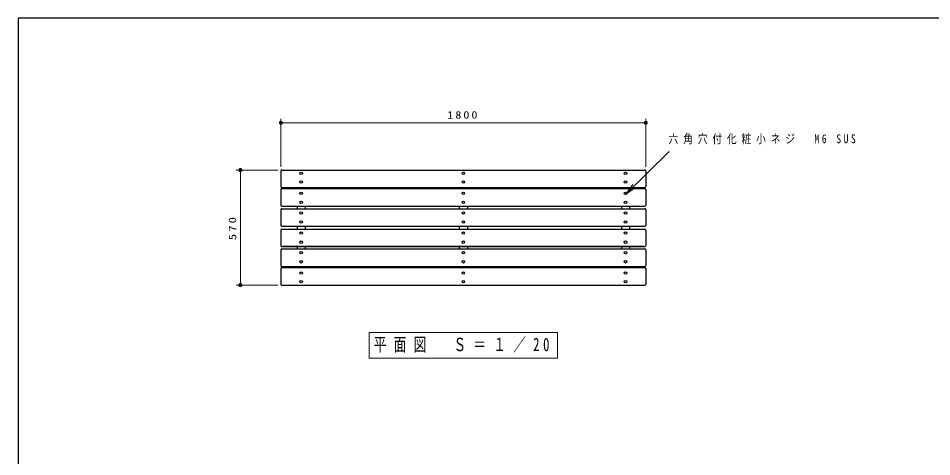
# Model space of a CAD drawing. Units: millimetres on the paper, scale 1:20. Extents: x -365 to 12, y -38 to 257.
# Drawn here: x -365 to -139.7, y 148.7 to 257 of the extents above; entities that cross this region are included whole.
import ezdxf

# ---------------------------------------------------------------- set-up
doc = ezdxf.new("R2010")
doc.units = ezdxf.units.MM
doc.layers.add('1_20', color=3, linetype='Continuous', lineweight=25)
doc.layers.add('99', color=7, linetype='Continuous', lineweight=13)
doc.styles.add('ＭＳ ゴシック', font='')
doc.styles.get('ＭＳ ゴシック').set_extended_font_data('MS Gothic')

# ---------------------------------------------------------------- blocks, each defined once
blk = doc.blocks.new('open_arrow')
at = {"color": 0, "linetype": 'Continuous', "lineweight": -2}
blk.add_lwpolyline([(7.5, 1.25), (0, 0), (7.5, -1.25)], dxfattribs=at)
blk = doc.blocks.new('filled_dot')
at = {"color": 0, "linetype": 'Continuous', "lineweight": -2, "const_width": 1.25}
blk.add_lwpolyline([(-0.625, 0, 1), (0.625, 0, 1)], format="xyb", close=True, dxfattribs=at)

msp = doc.modelspace()

# ---------------------------------------------------------------- linework, layer by layer
at = {"layer": '1_20', "color": 7, "lineweight": 13}
for p, q in [((-300.217, 220.274), (-300.217, 232.189)), ((-210.217, 220.274), (-210.217, 232.189)), ((-300.217, 231.189), (-210.217, 231.189)), ((-215.217, 213.471), (-204.412, 224.113)), ((-300.967, 219.524), (-311.217, 219.524)), ((-310.217, 191.103), (-310.217, 219.524)), ((-300.967, 191.103), (-311.217, 191.103)), ((-231.959, 179.405), (-278.459, 179.405)), ((-278.459, 179.405), (-278.459, 173.105)), ((-231.959, 173.105), (-231.959, 179.405)), ((-278.459, 173.105), (-231.959, 173.105))]:
    msp.add_line(p, q, dxfattribs=at)
at = {"layer": '1_20'}
for p, q in [((-300.217, 219.274), (-300.217, 215.434)), ((-299.967, 219.524), (-210.467, 219.524)), ((-210.217, 219.274), (-210.217, 215.434)), ((-300.217, 214.682), (-300.217, 210.853)), ((-299.967, 215.184), (-210.467, 215.184)), ((-299.967, 214.932), (-210.467, 214.932)), ((-256.217, 214.932), (-256.217, 215.184)), ((-254.217, 215.184), (-254.217, 214.932)), ((-216.217, 214.932), (-216.217, 215.184)), ((-214.217, 215.184), (-214.217, 214.932)), ((-210.217, 214.682), (-210.217, 210.853)), ((-300.217, 209.729), (-300.217, 205.946)), ((-299.967, 210.603), (-210.467, 210.603)), ((-299.967, 209.979), (-210.467, 209.979)), ((-299.717, 209.921), (-210.717, 209.921)), ((-296.217, 210.603), (-296.217, 209.979)), ((-294.217, 210.603), (-294.217, 209.979)), ((-256.217, 210.603), (-256.217, 209.979)), ((-254.217, 210.603), (-254.217, 209.979)), ((-216.217, 210.603), (-216.217, 209.979)), ((-214.217, 210.603), (-214.217, 209.979)), ((-210.217, 209.729), (-210.217, 205.946)), ((-299.967, 205.696), (-210.467, 205.696)), ((-296.217, 205.696), (-296.217, 204.931)), ((-294.217, 205.696), (-294.217, 204.931)), ((-256.217, 205.696), (-256.217, 204.931)), ((-254.217, 205.696), (-254.217, 204.931)), ((-216.217, 205.696), (-216.217, 204.931)), ((-214.217, 205.696), (-214.217, 204.931)), ((-300.217, 204.681), (-300.217, 200.899)), ((-299.967, 204.931), (-210.467, 204.931)), ((-210.217, 204.681), (-210.217, 200.899)), ((-299.967, 200.649), (-210.467, 200.649)), ((-299.717, 200.706), (-210.717, 200.706)), ((-296.217, 200.649), (-296.217, 200.024)), ((-294.217, 200.649), (-294.217, 200.024)), ((-256.217, 200.649), (-256.217, 200.024)), ((-254.217, 200.649), (-254.217, 200.024)), ((-216.217, 200.649), (-216.217, 200.024)), ((-214.217, 200.649), (-214.217, 200.024)), ((-300.217, 199.774), (-300.217, 195.946)), ((-299.967, 200.024), (-210.467, 200.024)), ((-210.217, 199.774), (-210.217, 195.946)), ((-300.217, 195.193), (-300.217, 191.353)), ((-299.967, 195.696), (-210.467, 195.696)), ((-299.967, 195.443), (-210.467, 195.443)), ((-296.217, 195.443), (-296.217, 195.696)), ((-294.217, 195.696), (-294.217, 195.443)), ((-256.217, 195.696), (-256.217, 195.443)), ((-254.217, 195.696), (-254.217, 195.443)), ((-216.217, 195.696), (-216.217, 195.443)), ((-214.217, 195.696), (-214.217, 195.443)), ((-210.217, 195.193), (-210.217, 191.353)), ((-299.967, 191.103), (-210.467, 191.103))]:
    msp.add_line(p, q, dxfattribs=at)
for centre, start, end in [((-299.967, 219.274), 89.99998, 179.99996), ((-210.467, 219.274), 0, 89.99998), ((-299.967, 215.434), 179.99998, 270.00002), ((-299.967, 214.682), 89.99998, 179.99996), ((-210.467, 215.434), 270.00002, 0), ((-210.467, 214.682), 0, 89.99998), ((-299.967, 210.853), 179.99998, 270.00002), ((-299.967, 209.729), 89.99998, 179.99996), ((-210.467, 210.853), 270.00002, 0), ((-210.467, 209.729), 0, 89.99998), ((-299.967, 205.946), 179.99998, 270.00002), ((-210.467, 205.946), 270.00002, 0), ((-299.967, 204.681), 89.99998, 179.99996), ((-210.467, 204.681), 0, 89.99998), ((-299.967, 200.899), 179.99998, 270.00002), ((-210.467, 200.899), 270.00002, 0), ((-299.967, 199.774), 89.99998, 179.99996), ((-210.467, 199.774), 0, 89.99998), ((-299.967, 195.946), 179.99998, 270.00002), ((-299.967, 195.193), 89.99998, 179.99996), ((-210.467, 195.946), 270.00002, 0), ((-210.467, 195.193), 0, 89.99998), ((-299.967, 191.353), 179.99998, 270.00002), ((-210.467, 191.353), 270.00002, 0)]:
    msp.add_arc(centre, 0.25, start, end, dxfattribs=at)
for centre, ratio in [((-295.217, 218.695), 0.954678), ((-255.217, 218.695), 0.954678), ((-215.217, 218.695), 0.954678), ((-295.217, 216.547), 0.954628), ((-255.217, 216.547), 0.954628), ((-215.217, 216.547), 0.954628), ((-295.217, 213.769), 0.992166), ((-255.217, 213.769), 0.992166), ((-215.217, 213.769), 0.992166), ((-295.217, 211.537), 0.992116), ((-255.217, 211.537), 0.992116), ((-215.217, 211.537), 0.992116), ((-295.217, 208.922), 0.999083), ((-255.217, 208.922), 0.999083), ((-215.217, 208.922), 0.999083), ((-295.217, 206.674), 0.999133), ((-255.217, 206.674), 0.999133), ((-215.217, 206.674), 0.999133), ((-295.217, 203.953), 0.999133), ((-255.217, 203.953), 0.999133), ((-215.217, 203.953), 0.999133), ((-295.217, 201.705), 0.999133), ((-255.217, 201.705), 0.999133), ((-215.217, 201.705), 0.999133), ((-295.217, 199.091), 0.992116), ((-255.217, 199.091), 0.992116), ((-215.217, 199.091), 0.992116), ((-295.217, 196.859), 0.992116), ((-255.217, 196.859), 0.992116), ((-215.217, 196.859), 0.992116), ((-295.217, 194.08), 0.954678), ((-255.217, 194.08), 0.954678), ((-215.217, 194.08), 0.954678), ((-295.217, 191.932), 0.954678), ((-255.217, 191.932), 0.954678), ((-215.217, 191.932), 0.954678)]:
    msp.add_ellipse(centre, major_axis=(0.3, 0), ratio=ratio, dxfattribs=at)
at = {"layer": '99', "color": 20, "lineweight": 25}
for p, q in [((0, 257), (-365, 257)), ((-365, 257), (-365, 0))]:
    msp.add_line(p, q, dxfattribs=at)

# ---------------------------------------------------------------- block references
at = {"layer": '1_20', "color": 7, "lineweight": 13, "xscale": 0.4, "yscale": 0.4}
msp.add_blockref('filled_dot', (-300.217, 231.189), dxfattribs=at)
for name, p, rotation in [('filled_dot', (-210.217, 231.189), 180), ('filled_dot', (-310.217, 219.524), 270), ('open_arrow', (-215.217, 213.471), 44.6), ('filled_dot', (-310.217, 191.103), 90)]:
    msp.add_blockref(name, p, dxfattribs=dict(at, rotation=rotation))

# ---------------------------------------------------------------- texts
at = {"layer": '1_20', "color": 7, "style": 'ＭＳ ゴシック'}
for s, insert, char_height, attachment_point in [('\\T1.33;\\W1.2;1800', (-255.217, 232.189), 1.833, 8), ('\\T1.5;\\W0.8;六角穴付化粧小ネジ\u3000M6\\~SUS', (-204.597, 227.113), 2.199, 4), ('\\T1.56;\\W0.7;平面図\u3000Ｓ＝１／20', (-255.209, 176.255), 3.299, 5)]:
    msp.add_mtext(s, dxfattribs=dict(at, insert=insert, char_height=char_height, attachment_point=attachment_point))
at = {"layer": '1_20', "color": 7, "insert": (-311.217, 205.313), "char_height": 1.833, "attachment_point": 8, "rotation": 90, "style": 'ＭＳ ゴシック'}
msp.add_mtext('\\T1.33;\\W1.25;570', dxfattribs=at)

doc.saveas('drawing.dxf')
